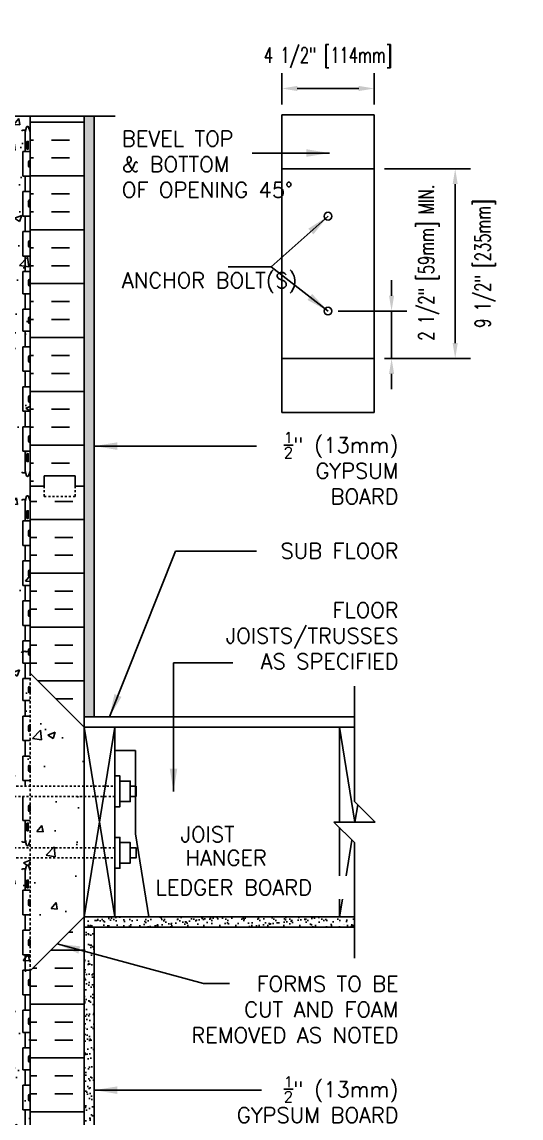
# Model space of a CAD drawing. Header units: inches. Extents: x 34 to 92.5, y -25.1 to 58.3.
# Drawn here: x 68.2 to 92.5, y 4.8 to 58.3 of the extents above; entities that cross this region are included whole.
import ezdxf
from ezdxf.enums import TextEntityAlignment as Align

# ---------------------------------------------------------------- set-up
doc = ezdxf.new("R2010")
doc.units = ezdxf.units.IN
doc.header["$LTSCALE"] = 0.5
doc.header["$MEASUREMENT"] = 0
doc.linetypes.add('DASHED2', pattern=[0.375, 0.25, -0.125])
doc.linetypes.add('HIDDEN2', pattern=[0.1875, 0.125, -0.0625])
for name, color, linetype in [('HATCH', 12, 'Continuous'), ('LINE15', 9, 'Continuous'), ('LINE18', 9, 'Continuous'), ('line25', 2, 'Continuous'), ('LINE50', 5, 'Continuous'), ('LINE9', 9, 'Continuous'), ('TEXT', 4, 'Continuous'), ('Web_Edge', 9, 'Continuous')]:
    doc.layers.add(name, color=color, linetype=linetype)
doc.styles.add('DIM', font='romans.shx', dxfattribs={"width": 0.7})
doc.styles.add('ROMANS', font='romans.shx', dxfattribs={"height": 1.125})
doc.dimstyles.new('ext_12', dxfattribs={"dimscale": 12, "dimtxt": 0.09375, "dimasz": 0.09375, "dimexe": 0.09375, "dimexo": 0.0625, "dimgap": 0.0625, "dimtad": 1, "dimdec": 1, "dimzin": 3, "dimdsep": 46, "dimlunit": 4, "dimtxsty": 'DIM', "dimcen": 0.09, "dimdle": 0.09375, "dimclrt": 4, "dimadec": 0, "dimazin": 0, "dimtfac": 1, "dimtdec": 1, "dimtmove": 2, "dimatfit": 3, "dimfxl": 0, "dimfrac": 2, "dimtolj": 1, "dimtzin": 0, "dimarcsym": 0})
doc.dimstyles.new('ext_8', dxfattribs={"dimscale": 8, "dimtxt": 0.09375, "dimasz": 0.09375, "dimexe": 0.09375, "dimexo": 0.0625, "dimgap": 0.0625, "dimtad": 1, "dimdec": 1, "dimzin": 3, "dimdsep": 46, "dimlunit": 4, "dimtxsty": 'DIM', "dimcen": 0.09, "dimdle": 0.09375, "dimclrt": 4, "dimadec": 0, "dimazin": 0, "dimtfac": 1, "dimtdec": 1, "dimtmove": 2, "dimatfit": 3, "dimfxl": 0, "dimfrac": 2, "dimtolj": 1, "dimtzin": 0, "dimarcsym": 0})
pattern_1 = [(0, (48.7951, -13.2255), (0, 2.625), []), (0, (48.7951, -12.3505), (0, 2.625), [0.875, -0.875]), (0, (48.7951, -11.4755), (0, 2.625), [0.875, -0.875])]
pattern_2 = [(37.5, (6, 0), (-0.0157483, 0.481706), [0, -0.38, 0, -0.425, 0, -0.40625]), (7.5, (6, 0), (0.442444, 0.7055365), [0, -0.205, 0, -0.3425, 0, -0.13125]), (327.5, (5.6925, 0), (0.7785355, 0.0014148), [0, -0.125, 0, -0.45, 0, -0.5875]), (317.5, (5.6925, 0), (0.7515317, 0.219419), [0, -0.0625, 0, -0.295, 0, -0.3375])]

# ---------------------------------------------------------------- blocks, each defined once
blk = doc.blocks.new('*D1')
at = {"layer": 'Defpoints', "color": 0}
for p in [(83.104, 44.18), (86.199, 44.18), (85.354, 41.868)]:
    blk.add_point(p, dxfattribs=at)
at = {"layer": 'TEXT', "color": 0, "lineweight": -2}
for p, q in [((86.199, 44.93), (86.199, 45.68)), ((83.604, 44.18), (86.949, 44.18)), ((86.199, 41.868), (86.199, 44.18)), ((85.854, 41.868), (86.949, 41.868)), ((86.199, 41.118), (86.199, 40.368))]:
    blk.add_line(p, q, dxfattribs=at)
at = {"layer": 'TEXT', "color": 0}
for points in [[(86.074, 44.93), (86.324, 44.93), (86.199, 44.18)], [(86.074, 41.118), (86.324, 41.118), (86.199, 41.868)]]:
    blk.add_solid(points, dxfattribs=at)
at = {"layer": 'TEXT', "color": 4, "insert": (88.013, 46.538), "char_height": 0.75, "attachment_point": 5, "rotation": 90, "style": 'DIM'}
blk.add_mtext('\\A1;2 1/2" [59mm] MIN.', dxfattribs=at)
blk = doc.blocks.new('*D2')
at = {"layer": 'Defpoints', "color": 0}
for p in [(85.354, 51.118), (85.354, 41.868), (89.298, 41.868)]:
    blk.add_point(p, dxfattribs=at)
at = {"layer": 'TEXT', "color": 0, "lineweight": -2}
for p, q in [((85.854, 51.118), (90.048, 51.118)), ((89.298, 50.368), (89.298, 42.618)), ((85.854, 41.868), (90.048, 41.868))]:
    blk.add_line(p, q, dxfattribs=at)
at = {"layer": 'TEXT', "color": 0}
for points in [[(89.173, 50.368), (89.423, 50.368), (89.298, 51.118)], [(89.173, 42.618), (89.423, 42.618), (89.298, 41.868)]]:
    blk.add_solid(points, dxfattribs=at)
at = {"layer": 'TEXT', "color": 4, "insert": (90.761, 46.493), "char_height": 0.75, "attachment_point": 5, "rotation": 90, "style": 'DIM'}
blk.add_mtext('\\A1;9 1/2" [235mm]', dxfattribs=at)
blk = doc.blocks.new('*D3')
at = {"layer": 'Defpoints', "color": 0}
for p in [(80.854, 55.028), (80.854, 53.743), (85.354, 53.743)]:
    blk.add_point(p, dxfattribs=at)
at = {"layer": 'TEXT', "color": 0, "lineweight": -2}
for p, q in [((80.854, 54.243), (80.854, 55.778)), ((85.354, 54.243), (85.354, 55.778)), ((84.604, 55.028), (81.604, 55.028))]:
    blk.add_line(p, q, dxfattribs=at)
at = {"layer": 'TEXT', "color": 0}
for points in [[(81.604, 55.153), (81.604, 54.903), (80.854, 55.028)], [(84.604, 55.153), (84.604, 54.903), (85.354, 55.028)]]:
    blk.add_solid(points, dxfattribs=at)
at = {"layer": 'TEXT', "color": 4, "insert": (83.104, 56.528), "char_height": 0.75, "attachment_point": 5, "style": 'DIM'}
blk.add_mtext('\\A1;4 1/2" [114mm]', dxfattribs=at)

msp = doc.modelspace()

# ---------------------------------------------------------------- hatches: boundary and pattern name
at = {"layer": 'HATCH'}
h = msp.add_hatch(dxfattribs=at)
h.set_pattern_fill('AR-CONC', color=256, scale=0.5, style=0)
edge = h.paths.add_edge_path()
edge.add_line((68.597, 53.674), (61.847, 53.674))
edge.add_line((61.847, 53.674), (60.847, 52.674))
edge.add_line((60.847, 52.674), (60.847, 53.674))
edge.add_line((60.847, 53.674), (60.847, 54.674))
edge.add_line((60.847, 54.674), (59.847, 53.674))
edge.add_line((59.847, 53.674), (56.597, 53.674))
edge.add_line((56.597, 53.674), (56.597, 35.649))
edge.add_line((56.597, 35.649), (56.597, 27.515))
edge.add_spline(control_points=[(56.597, 27.515), (56.722, 27.45), (56.92, 27.349), (57.176, 27.636), (57.529, 27.341), (57.896, 27.613), (58.15, 27.341), (58.409, 27.535), (58.657, 27.324), (58.855, 27.464), (59.038, 27.48), (59.126, 27.357), (59.265, 27.32), (59.368, 27.444), (59.496, 27.493), (59.613, 27.529), (59.675, 27.505), (59.709, 27.462), (59.725, 27.407), (59.796, 27.381), (59.892, 27.357), (60.042, 27.349), (60.165, 27.424), (60.273, 27.432), (60.342, 27.444), (60.424, 27.428), (60.519, 27.382), (60.604, 27.344), (60.696, 27.338), (60.73, 27.429), (60.833, 27.446), (60.9, 27.507), (60.98, 27.499), (61.07, 27.502), (61.173, 27.498), (61.255, 27.46), (61.372, 27.397), (61.537, 27.383), (61.689, 27.451), (61.822, 27.526), (61.959, 27.544), (62.083, 27.551), (62.173, 27.523), (62.225, 27.437), (62.332, 27.369), (62.459, 27.346), (62.554, 27.322), (62.597, 27.311)], knot_values=[0, 0, 0, 0, 0.36882, 0.580962, 0.956064, 1.413946, 1.635694, 1.852394, 2.204033, 2.360582, 2.542219, 2.677797, 2.79395, 2.907785, 3.117226, 3.20968, 3.262351, 3.303115, 3.370216, 3.421138, 3.515057, 3.674522, 3.85319, 3.927977, 3.999794, 4.060692, 4.173001, 4.317056, 4.339836, 4.436406, 4.53825, 4.640095, 4.685656, 4.773056, 4.912503, 4.988734, 5.039656, 5.313971, 5.43662, 5.538465, 5.77077, 5.839112, 5.911139, 6.039898, 6.121993, 6.287819, 6.418947, 6.418947, 6.418947, 6.418947], degree=3, periodic=0)
edge.add_spline(control_points=[(62.597, 27.311), (62.639, 27.322), (62.735, 27.346), (62.861, 27.369), (62.968, 27.437), (63.02, 27.523), (63.11, 27.551), (63.234, 27.544), (63.371, 27.526), (63.504, 27.451), (63.657, 27.383), (63.821, 27.397), (63.939, 27.46), (64.02, 27.498), (64.123, 27.502), (64.213, 27.499), (64.293, 27.507), (64.36, 27.446), (64.463, 27.429), (64.497, 27.338), (64.556, 27.342), (64.58, 27.347), (64.597, 27.352)], knot_values=[4.266465, 4.266465, 4.266465, 4.266465, 4.397593, 4.563419, 4.645513, 4.774272, 4.846299, 4.914642, 5.146946, 5.248791, 5.371441, 5.645755, 5.696677, 5.772908, 5.912356, 5.999755, 6.045317, 6.147161, 6.249006, 6.345575, 6.368356, 6.418947, 6.418947, 6.418947, 6.418947], degree=3, periodic=0)
edge.add_spline(control_points=[(64.597, 27.352), (64.613, 27.347), (64.637, 27.342), (64.696, 27.338), (64.73, 27.429), (64.833, 27.446), (64.9, 27.507), (64.98, 27.499), (65.07, 27.502), (65.173, 27.498), (65.255, 27.46), (65.372, 27.397), (65.537, 27.383), (65.689, 27.451), (65.822, 27.526), (65.959, 27.544), (66.083, 27.551), (66.173, 27.523), (66.225, 27.437), (66.332, 27.369), (66.459, 27.346), (66.554, 27.322), (66.597, 27.311)], knot_values=[4.266465, 4.266465, 4.266465, 4.266465, 4.317056, 4.339836, 4.436406, 4.53825, 4.640095, 4.685656, 4.773056, 4.912503, 4.988734, 5.039656, 5.313971, 5.43662, 5.538465, 5.77077, 5.839112, 5.911139, 6.039898, 6.121993, 6.287819, 6.418947, 6.418947, 6.418947, 6.418947], degree=3, periodic=0)
edge.add_spline(control_points=[(66.597, 27.311), (66.639, 27.322), (66.735, 27.346), (66.861, 27.369), (66.968, 27.437), (67.02, 27.523), (67.11, 27.551), (67.234, 27.544), (67.371, 27.526), (67.504, 27.451), (67.657, 27.383), (67.821, 27.397), (67.939, 27.46), (68.02, 27.498), (68.123, 27.502), (68.213, 27.499), (68.293, 27.507), (68.36, 27.446), (68.463, 27.429), (68.497, 27.338), (68.556, 27.342), (68.58, 27.347), (68.597, 27.352)], knot_values=[4.266465, 4.266465, 4.266465, 4.266465, 4.397593, 4.563419, 4.645513, 4.774272, 4.846299, 4.914642, 5.146946, 5.248791, 5.371441, 5.645755, 5.696677, 5.772908, 5.912356, 5.999755, 6.045317, 6.147161, 6.249006, 6.345575, 6.368356, 6.418947, 6.418947, 6.418947, 6.418947], degree=3, periodic=0)
edge.add_line((68.597, 27.352), (68.597, 35.649))
edge.add_line((68.597, 35.649), (68.597, 53.674))
h = msp.add_hatch(dxfattribs=at)
h.set_pattern_fill('INSUL', color=256, scale=7, style=0)
h.set_pattern_definition([(180, (2994.758, -361.3603), (0, 2.625), []), (180, (2994.758, -360.4853), (0, 2.625), [0.875, -0.875]), (180, (2994.758, -359.6103), (0, 2.625), [0.875, -0.875])])
h.paths.add_polyline_path([(71.222, 35.649), (70.784, 35.649), (70.784, 36.149), (69.284, 36.149), (69.284, 35.649), (68.597, 35.649), (68.597, 53.649), (69.284, 53.649), (69.284, 54.149), (70.784, 54.149), (70.784, 53.649), (71.222, 53.649)])
h = msp.add_hatch(dxfattribs=at)
h.set_pattern_fill('AR-SAND', color=256, scale=0.25, style=0)
h.set_pattern_definition(pattern_2)
h.paths.add_polyline_path([(71.722, 53.649), (71.222, 53.649), (71.222, 35.649), (71.209, 24.399), (71.722, 24.399)])
h = msp.add_hatch(dxfattribs=at)
h.set_pattern_fill('INSUL', color=256, scale=7, style=0)
h.set_pattern_definition(pattern_1)
h.paths.add_polyline_path([(68.597, 26.524), (71.222, 23.899), (71.222, 35.649), (70.784, 35.649), (70.784, 35.149), (69.284, 35.149), (69.284, 35.649), (68.597, 35.649)])
h = msp.add_hatch(dxfattribs=at)
h.set_pattern_fill('AR-CONC', color=256, scale=0.5, style=0)
edge = h.paths.add_edge_path()
edge.add_line((68.597, 20.524), (67.222, 20.524))
edge.add_arc((67.222, 21.024), 0.5, 180, 270, ccw=False)
edge.add_line((66.722, 21.024), (66.722, 22.524))
edge.add_line((66.722, 22.524), (67.222, 22.524))
edge.add_line((67.222, 22.524), (67.222, 21.124))
edge.add_arc((67.322, 21.124), 0.1, 180, 270)
edge.add_line((67.322, 21.024), (68.597, 21.024))
edge.add_line((68.597, 21.024), (68.597, 26.524))
edge.add_line((68.597, 26.524), (68.597, 27.352))
edge.add_spline(control_points=[(68.597, 27.352), (68.58, 27.347), (68.556, 27.342), (68.497, 27.338), (68.463, 27.429), (68.36, 27.446), (68.293, 27.507), (68.213, 27.499), (68.123, 27.502), (68.02, 27.498), (67.939, 27.46), (67.821, 27.397), (67.657, 27.383), (67.504, 27.451), (67.371, 27.526), (67.234, 27.544), (67.11, 27.551), (67.02, 27.523), (66.968, 27.437), (66.861, 27.369), (66.735, 27.346), (66.639, 27.322), (66.597, 27.311)], knot_values=[4.266465, 4.266465, 4.266465, 4.266465, 4.317056, 4.339836, 4.436406, 4.53825, 4.640095, 4.685656, 4.773056, 4.912503, 4.988734, 5.039656, 5.313971, 5.43662, 5.538465, 5.77077, 5.839112, 5.911139, 6.039898, 6.121993, 6.287819, 6.418947, 6.418947, 6.418947, 6.418947], degree=3, periodic=0)
edge.add_spline(control_points=[(66.597, 27.311), (66.554, 27.322), (66.459, 27.346), (66.332, 27.369), (66.225, 27.437), (66.173, 27.523), (66.083, 27.551), (65.959, 27.544), (65.822, 27.526), (65.689, 27.451), (65.537, 27.383), (65.372, 27.397), (65.255, 27.46), (65.173, 27.498), (65.07, 27.502), (64.98, 27.499), (64.9, 27.507), (64.833, 27.446), (64.73, 27.429), (64.696, 27.338), (64.637, 27.342), (64.613, 27.347), (64.597, 27.352)], knot_values=[4.266465, 4.266465, 4.266465, 4.266465, 4.397593, 4.563419, 4.645513, 4.774272, 4.846299, 4.914642, 5.146946, 5.248791, 5.371441, 5.645755, 5.696677, 5.772908, 5.912356, 5.999755, 6.045317, 6.147161, 6.249006, 6.345575, 6.368356, 6.418947, 6.418947, 6.418947, 6.418947], degree=3, periodic=0)
edge.add_spline(control_points=[(64.597, 27.352), (64.58, 27.347), (64.556, 27.342), (64.497, 27.338), (64.463, 27.429), (64.36, 27.446), (64.293, 27.507), (64.213, 27.499), (64.123, 27.502), (64.02, 27.498), (63.939, 27.46), (63.821, 27.397), (63.657, 27.383), (63.504, 27.451), (63.371, 27.526), (63.234, 27.544), (63.11, 27.551), (63.02, 27.523), (62.968, 27.437), (62.861, 27.369), (62.735, 27.346), (62.639, 27.322), (62.597, 27.311)], knot_values=[4.266465, 4.266465, 4.266465, 4.266465, 4.317056, 4.339836, 4.436406, 4.53825, 4.640095, 4.685656, 4.773056, 4.912503, 4.988734, 5.039656, 5.313971, 5.43662, 5.538465, 5.77077, 5.839112, 5.911139, 6.039898, 6.121993, 6.287819, 6.418947, 6.418947, 6.418947, 6.418947], degree=3, periodic=0)
edge.add_spline(control_points=[(62.597, 27.311), (62.554, 27.322), (62.459, 27.346), (62.332, 27.369), (62.225, 27.437), (62.173, 27.523), (62.083, 27.551), (61.959, 27.544), (61.822, 27.526), (61.689, 27.451), (61.537, 27.383), (61.372, 27.397), (61.255, 27.46), (61.173, 27.498), (61.07, 27.502), (60.98, 27.499), (60.9, 27.507), (60.833, 27.446), (60.73, 27.429), (60.696, 27.338), (60.604, 27.344), (60.519, 27.382), (60.424, 27.428), (60.342, 27.444), (60.273, 27.432), (60.165, 27.424), (60.042, 27.349), (59.892, 27.357), (59.796, 27.381), (59.725, 27.407), (59.709, 27.462), (59.675, 27.505), (59.613, 27.529), (59.496, 27.493), (59.368, 27.444), (59.265, 27.32), (59.126, 27.357), (59.038, 27.48), (58.855, 27.464), (58.657, 27.324), (58.409, 27.535), (58.15, 27.341), (57.896, 27.613), (57.529, 27.341), (57.176, 27.636), (56.92, 27.349), (56.722, 27.45), (56.597, 27.515)], knot_values=[0, 0, 0, 0, 0.131128, 0.296954, 0.379048, 0.507807, 0.579834, 0.648177, 0.880481, 0.982326, 1.104976, 1.37929, 1.430213, 1.506443, 1.645891, 1.73329, 1.778852, 1.880696, 1.982541, 2.07911, 2.101891, 2.245945, 2.358255, 2.419152, 2.490969, 2.565757, 2.744424, 2.90389, 2.997808, 3.04873, 3.115832, 3.156596, 3.209267, 3.30172, 3.511162, 3.624997, 3.741149, 3.876727, 4.058364, 4.214913, 4.566553, 4.783253, 5.005001, 5.462882, 5.837985, 6.050127, 6.418947, 6.418947, 6.418947, 6.418947], degree=3, periodic=0)
edge.add_line((56.597, 27.515), (56.597, 17.649))
edge.add_line((56.597, 17.649), (56.597, 2.899))
edge.add_line((56.597, 2.899), (56.597, -0.351))
edge.add_line((56.597, -0.351), (61.448, -0.351))
edge.add_line((61.448, -0.351), (62.448, 0.649))
edge.add_line((62.448, 0.649), (62.448, -0.351))
edge.add_line((62.448, -0.351), (62.448, -1.351))
edge.add_line((62.448, -1.351), (63.448, -0.351))
edge.add_line((63.448, -0.351), (68.597, -0.351))
edge.add_line((68.597, -0.351), (68.597, 12.024))
edge.add_line((68.597, 12.024), (68.597, 17.524))
edge.add_line((68.597, 17.524), (67.322, 17.524))
edge.add_arc((67.322, 17.424), 0.1, 90, 180)
edge.add_line((67.222, 17.424), (67.222, 16.024))
edge.add_line((67.222, 16.024), (66.722, 16.024))
edge.add_line((66.722, 16.024), (66.722, 17.524))
edge.add_arc((67.222, 17.524), 0.5, 90, 180, ccw=False)
edge.add_line((67.222, 18.024), (68.597, 18.024))
edge.add_line((68.597, 18.024), (68.597, 20.524))
h = msp.add_hatch(dxfattribs=at)
h.set_pattern_fill('AR-CONC', color=256, scale=0.5, style=0)
h.set_pattern_definition([(50, (-64.8275, -135.99), (3.5863, -0.31376), [0.375, -4.125]), (355, (-64.8275, -135.99), (-0.693757, 3.76096), [0.3, -3.3]), (100.4514, (-64.5287, -136.016), (2.892547, 3.4472), [0.3187, -3.50571]), (46.1842, (-64.8275, -134.99), (5.336205, -0.827595), [0.5625, -6.1875]), (96.6356, (-64.383, -135.059), (4.67331, 4.87059), [0.47805, -5.25856]), (351.1842, (-64.8275, -134.99), (4.67331, 4.8706), [0.45, -4.95]), (21, (-64.3275, -135.24), (2.984535, -2.013094), [0.375, -4.125]), (326, (-64.3275, -135.24), (1.216577, 3.62575), [0.3, -3.3]), (71.4514, (-64.0788, -135.4077), (4.201113, 1.61265), [0.3187, -3.50571]), (37.5, (-64.8275, -135.99), (0.060799, 1.664469), [0, -3.26, 0, -3.35, 0, -3.3125]), (7.5, (-64.8275, -135.99), (1.315348, 1.972059), [0, -1.91, 0, -3.185, 0, -1.2625]), (327.5, (-65.9425, -135.99), (2.669112, -0.112774), [0, -1.25, 0, -3.9, 0, -5.175]), (317.5, (-66.4425, -135.99), (2.91593, 0.500525), [0, -1.625, 0, -2.59, 0, -3.675])])
h.paths.add_polyline_path([(71.222, 21.337), (68.597, 21.337), (68.597, 17.212), (71.222, 17.212)])
h.paths.add_polyline_path([(71.222, 15.774), (71.222, 16.712), (68.597, 16.712), (68.597, 13.149)])
h.paths.add_polyline_path([(68.597, 25.399), (68.597, 21.837), (71.222, 21.837), (71.222, 22.774)])
h = msp.add_hatch(dxfattribs=at)
h.set_pattern_fill('INSUL', color=256, scale=7, style=0)
h.set_pattern_definition(pattern_1)
h.paths.add_polyline_path([(71.222, 14.649), (68.597, 12.024), (68.597, -0.351), (71.222, -0.351)])
h = msp.add_hatch(dxfattribs=at)
h.set_pattern_fill('AR-SAND', color=256, scale=0.25, style=0)
h.set_pattern_definition(pattern_2)
h.paths.add_polyline_path([(71.222, 14.649), (71.222, 14.149), (84.395, 14.149), (84.395, 14.649)])
h = msp.add_hatch(dxfattribs=at)
h.set_pattern_fill('AR-SAND', color=256, scale=0.25, style=0)
h.set_pattern_definition(pattern_2)
h.paths.add_polyline_path([(71.722, 13.838), (71.628, 14.149), (71.222, 14.149), (71.222, -0.351), (71.722, -0.351)])

# ---------------------------------------------------------------- linework, layer by layer
for p, q in [((72.722, 14.649), (71.222, 23.899)), ((72.722, 23.899), (71.222, 14.649)), ((84.412, 19.274), (83.662, 23.899)), ((84.55, 20.12), (84.412, 19.274)), ((84.271, 18.399), (83.987, 16.648)), ((83.804, 15.523), (83.662, 14.649)), ((83.668, 14.402), (83.668, 14.402)), ((83.879, 14.267), (83.879, 14.267)), ((83.883, 14.3), (83.883, 14.3))]:
    msp.add_line(p, q, dxfattribs=at)
msp.add_lwpolyline([(68.175, 27.529, -0.520567), (68.275, 27.571, -0.520567), (68.406, 27.571, -0.520567), (68.495, 27.571, -0.759433), (68.597, 27.529)], format="xyb", dxfattribs=at)
at = {"layer": 'LINE15', "linetype": 'HIDDEN2'}
for points in [[(72.722, 20.524), (67.222, 20.524, -0.414214), (66.722, 21.024), (66.722, 22.524), (67.222, 22.524), (67.222, 21.124, 0.414214), (67.322, 21.024), (72.722, 21.024)], [(72.722, 18.024), (67.222, 18.024, 0.414214), (66.722, 17.524), (66.722, 16.024), (67.222, 16.024), (67.222, 17.424, -0.414214), (67.322, 17.524), (72.722, 17.524)]]:
    msp.add_lwpolyline(points, format="xyb", dxfattribs=at)
at = {"layer": 'LINE18'}
for points in [[(72.722, 20.024), (72.972, 20.024), (72.972, 21.524), (72.722, 21.524)], [(72.972, 20.274), (73.472, 20.274), (73.472, 21.274), (72.972, 21.274)], [(72.722, 18.524), (72.972, 18.524), (72.972, 17.024), (72.722, 17.024)], [(72.972, 18.274), (73.472, 18.274), (73.472, 17.274), (72.972, 17.274)]]:
    msp.add_lwpolyline(points, close=True, dxfattribs=at)
for points in [[(73.472, 20.524), (73.752, 20.524), (73.752, 21.024), (73.472, 21.024)], [(73.472, 18.024), (73.752, 18.024), (73.752, 17.524), (73.472, 17.524)]]:
    msp.add_lwpolyline(points, dxfattribs=at)
at = {"layer": 'line25'}
for p, q in [((68.597, 35.649), (68.597, 53.649)), ((68.597, 51.954), (68.232, 51.954)), ((68.232, 50.754), (68.232, 51.954)), ((68.517, 51.244), (68.517, 51.464)), ((68.557, 51.504), (68.557, 51.504)), ((68.597, 51.244), (68.597, 51.464)), ((68.597, 51.409), (68.597, 51.409)), ((68.597, 51.299), (68.597, 51.299)), ((68.597, 50.754), (68.232, 50.754)), ((68.557, 51.204), (68.557, 51.204)), ((68.597, 50.004), (68.232, 50.004)), ((68.232, 48.804), (68.232, 50.004)), ((68.517, 49.294), (68.517, 49.514)), ((68.557, 49.554), (68.557, 49.554)), ((68.557, 49.254), (68.557, 49.254)), ((68.597, 49.294), (68.597, 49.514)), ((68.597, 49.459), (68.597, 49.459)), ((68.597, 49.349), (68.597, 49.349)), ((68.597, 48.804), (68.232, 48.804)), ((68.597, 48.054), (68.232, 48.054)), ((68.232, 46.854), (68.232, 48.054)), ((68.517, 47.344), (68.517, 47.564)), ((68.557, 47.604), (68.557, 47.604)), ((68.597, 47.344), (68.597, 47.564)), ((68.557, 47.304), (68.557, 47.304)), ((68.597, 47.509), (68.597, 47.509)), ((68.597, 47.399), (68.597, 47.399)), ((68.597, 46.854), (68.232, 46.854)), ((68.597, 46.104), (68.232, 46.104)), ((68.232, 46.104), (68.232, 45.024)), ((68.517, 45.674), (68.517, 45.454)), ((68.557, 45.714), (68.557, 45.714)), ((68.557, 45.414), (68.557, 45.414)), ((68.597, 45.674), (68.597, 45.454)), ((68.597, 45.619), (68.597, 45.619)), ((68.597, 45.509), (68.597, 45.509)), ((68.597, 45.024), (68.232, 45.024)), ((68.597, 44.274), (68.232, 44.274)), ((68.232, 43.194), (68.232, 44.274)), ((68.517, 43.624), (68.517, 43.844)), ((68.557, 43.884), (68.557, 43.884)), ((68.597, 43.624), (68.597, 43.844)), ((68.557, 43.584), (68.557, 43.584)), ((68.597, 43.789), (68.597, 43.789)), ((68.597, 43.679), (68.597, 43.679)), ((68.597, 43.194), (68.232, 43.194)), ((68.597, 42.444), (68.232, 42.444)), ((68.232, 42.444), (68.232, 41.244)), ((68.517, 41.954), (68.517, 41.734)), ((68.557, 41.994), (68.557, 41.994)), ((68.557, 41.694), (68.557, 41.694)), ((68.597, 41.954), (68.597, 41.734)), ((68.597, 41.899), (68.597, 41.899)), ((68.597, 41.789), (68.597, 41.789)), ((68.597, 41.244), (68.232, 41.244)), ((68.597, 40.494), (68.232, 40.494)), ((68.232, 40.494), (68.232, 39.294)), ((68.517, 40.004), (68.517, 39.784)), ((68.557, 39.744), (68.557, 39.744)), ((68.597, 40.004), (68.597, 39.784)), ((68.597, 39.949), (68.597, 39.949)), ((68.597, 39.839), (68.597, 39.839)), ((68.597, 39.294), (68.232, 39.294)), ((68.597, 38.544), (68.232, 38.544)), ((68.232, 38.544), (68.232, 37.344)), ((68.517, 38.054), (68.517, 37.834)), ((68.557, 38.094), (68.557, 38.094)), ((68.597, 38.054), (68.597, 37.834)), ((68.597, 37.999), (68.597, 37.999)), ((68.557, 37.794), (68.557, 37.794)), ((68.597, 37.889), (68.597, 37.889)), ((68.597, 37.344), (68.232, 37.344)), ((68.597, 26.524), (68.597, 35.649)), ((68.597, 33.954), (68.232, 33.954)), ((68.232, 32.754), (68.232, 33.954)), ((68.517, 33.244), (68.517, 33.464)), ((68.557, 33.504), (68.557, 33.504)), ((68.557, 33.204), (68.557, 33.204)), ((68.597, 33.244), (68.597, 33.464)), ((68.597, 33.409), (68.597, 33.409)), ((68.597, 33.299), (68.597, 33.299)), ((68.597, 32.754), (68.232, 32.754)), ((68.597, 32.004), (68.232, 32.004)), ((68.232, 30.804), (68.232, 32.004)), ((68.557, 31.554), (68.557, 31.554)), ((68.517, 31.294), (68.517, 31.514)), ((68.557, 31.254), (68.557, 31.254)), ((68.597, 31.294), (68.597, 31.514)), ((68.597, 31.459), (68.597, 31.459)), ((68.597, 31.349), (68.597, 31.349)), ((68.597, 30.804), (68.232, 30.804)), ((68.597, 30.054), (68.232, 30.054)), ((68.232, 28.854), (68.232, 30.054)), ((68.517, 29.344), (68.517, 29.564)), ((68.557, 29.604), (68.557, 29.604)), ((68.597, 29.344), (68.597, 29.564)), ((68.597, 29.509), (68.597, 29.509)), ((68.597, 29.399), (68.597, 29.399)), ((68.597, 28.854), (68.232, 28.854)), ((68.557, 29.304), (68.557, 29.304)), ((68.597, 28.104), (68.232, 28.104)), ((68.232, 28.104), (68.232, 27.024)), ((68.517, 27.674), (68.517, 27.454)), ((68.557, 27.714), (68.557, 27.714)), ((68.557, 27.414), (68.557, 27.414)), ((68.597, 27.674), (68.597, 27.454)), ((68.597, 27.619), (68.597, 27.619)), ((68.597, 27.509), (68.597, 27.509)), ((68.597, 27.024), (68.232, 27.024)), ((68.597, 26.274), (68.232, 26.274)), ((68.232, 25.194), (68.232, 26.274)), ((71.222, 23.899), (68.597, 26.524)), ((68.517, 25.624), (68.517, 25.844)), ((68.557, 25.884), (68.557, 25.884)), ((68.597, 25.624), (68.597, 25.844)), ((68.597, 25.789), (68.597, 25.789)), ((68.597, 25.679), (68.597, 25.679)), ((68.597, 25.194), (68.232, 25.194)), ((68.557, 25.584), (68.557, 25.584)), ((68.597, 24.444), (68.232, 24.444)), ((68.232, 24.444), (68.232, 23.244)), ((68.517, 23.954), (68.517, 23.734)), ((68.557, 23.994), (68.557, 23.994)), ((68.557, 23.694), (68.557, 23.694)), ((68.597, 23.954), (68.597, 23.734)), ((68.597, 23.899), (68.597, 23.899)), ((68.597, 23.789), (68.597, 23.789)), ((71.222, 23.899), (71.222, 14.649)), ((71.222, 23.899), (84.395, 23.899)), ((72.722, 23.899), (72.722, 14.649)), ((83.662, 23.899), (83.662, 19.274)), ((68.597, 23.244), (68.232, 23.244)), ((68.597, 22.494), (68.232, 22.494)), ((68.232, 22.494), (68.232, 21.294)), ((68.517, 22.004), (68.517, 21.784)), ((68.597, 22.004), (68.597, 21.784)), ((68.597, 21.949), (68.597, 21.949)), ((68.557, 21.744), (68.557, 21.744)), ((68.597, 21.839), (68.597, 21.839)), ((68.597, 21.294), (68.232, 21.294)), ((68.232, 20.524), (68.232, 19.344)), ((68.517, 20.054), (68.517, 19.834)), ((68.557, 20.094), (68.557, 20.094)), ((68.557, 19.794), (68.557, 19.794)), ((68.597, 20.054), (68.597, 19.834)), ((68.597, 19.999), (68.597, 19.999)), ((68.597, 19.889), (68.597, 19.889)), ((68.597, 19.344), (68.232, 19.344)), ((83.662, 19.007), (83.662, 16.648)), ((68.597, 15.954), (68.232, 15.954)), ((68.232, 14.754), (68.232, 15.954)), ((68.557, 15.504), (68.557, 15.504)), ((83.662, 15.523), (83.662, 14.649)), ((68.517, 15.244), (68.517, 15.464)), ((68.557, 15.204), (68.557, 15.204)), ((68.597, 15.244), (68.597, 15.464)), ((68.597, 15.409), (68.597, 15.409)), ((68.597, 15.299), (68.597, 15.299)), ((68.597, 14.754), (68.232, 14.754)), ((71.222, 14.649), (68.597, 12.024)), ((71.222, 14.649), (84.395, 14.649)), ((68.597, 14.004), (68.232, 14.004)), ((68.232, 12.804), (68.232, 14.004)), ((68.517, 13.294), (68.517, 13.514)), ((68.557, 13.554), (68.557, 13.554)), ((68.597, 13.294), (68.597, 13.514)), ((68.597, 13.459), (68.597, 13.459)), ((68.557, 13.254), (68.557, 13.254)), ((68.597, 13.349), (68.597, 13.349)), ((68.597, 12.804), (68.232, 12.804)), ((68.597, 12.054), (68.232, 12.054)), ((68.232, 10.854), (68.232, 12.054)), ((68.597, -0.351), (68.597, 12.024)), ((68.517, 11.344), (68.517, 11.564)), ((68.557, 11.604), (68.557, 11.604)), ((68.557, 11.304), (68.557, 11.304)), ((68.597, 11.344), (68.597, 11.564)), ((68.597, 11.509), (68.597, 11.509)), ((68.597, 11.399), (68.597, 11.399)), ((68.597, 10.854), (68.232, 10.854)), ((68.597, 10.104), (68.232, 10.104)), ((68.232, 10.104), (68.232, 9.024)), ((68.517, 9.674), (68.517, 9.454)), ((68.557, 9.714), (68.557, 9.714)), ((68.597, 9.674), (68.597, 9.454)), ((68.597, 9.619), (68.597, 9.619)), ((68.557, 9.414), (68.557, 9.414)), ((68.597, 9.509), (68.597, 9.509)), ((68.597, 9.024), (68.232, 9.024)), ((68.597, 8.274), (68.232, 8.274)), ((68.232, 7.194), (68.232, 8.274)), ((68.517, 7.624), (68.517, 7.844)), ((68.557, 7.884), (68.557, 7.884)), ((68.557, 7.584), (68.557, 7.584)), ((68.597, 7.624), (68.597, 7.844)), ((68.597, 7.789), (68.597, 7.789)), ((68.597, 7.679), (68.597, 7.679)), ((68.597, 7.194), (68.232, 7.194)), ((68.597, 6.444), (68.232, 6.444)), ((68.232, 6.444), (68.232, 5.244)), ((68.517, 5.954), (68.517, 5.734)), ((68.557, 5.994), (68.557, 5.994)), ((68.597, 5.954), (68.597, 5.734)), ((68.597, 5.899), (68.597, 5.899)), ((68.557, 5.694), (68.557, 5.694)), ((68.597, 5.789), (68.597, 5.789)), ((68.597, 5.244), (68.232, 5.244))]:
    msp.add_line(p, q, dxfattribs=at)
for centre, start, end in [((68.557, 51.464), 90, 180), ((68.557, 51.464), 0, 90), ((68.557, 51.244), 180, 270), ((68.557, 51.244), 270, 0), ((68.557, 49.514), 90, 180), ((68.557, 49.294), 180, 270), ((68.557, 49.514), 0, 90), ((68.557, 49.294), 270, 0), ((68.557, 47.564), 90, 180), ((68.557, 47.564), 0, 90), ((68.557, 47.344), 180, 270), ((68.557, 47.344), 270, 0), ((68.557, 45.674), 90, 180), ((68.557, 45.454), 180, 270), ((68.557, 45.674), 360, 90), ((68.557, 45.454), 270, 0), ((68.557, 43.844), 90, 180), ((68.557, 43.844), 0, 90), ((68.557, 43.624), 180, 270), ((68.557, 43.624), 270, 0), ((68.557, 41.954), 90, 180), ((68.557, 41.734), 180, 270), ((68.557, 41.954), 360, 90), ((68.557, 41.734), 270, 0), ((68.557, 40.004), 90, 180), ((68.557, 39.784), 180, 270), ((68.557, 40.004), 360, 90), ((68.557, 39.784), 270, 0), ((68.557, 38.054), 90, 180), ((68.557, 38.054), 360, 90), ((68.557, 37.834), 180, 270), ((68.557, 37.834), 270, 0), ((68.557, 33.464), 90, 180), ((68.557, 33.244), 180, 270), ((68.557, 33.464), 0, 90), ((68.557, 33.244), 270, 0), ((68.557, 31.514), 90, 180), ((68.557, 31.514), 0, 90), ((68.557, 31.294), 180, 270), ((68.557, 31.294), 270, 0), ((68.557, 29.564), 90, 180), ((68.557, 29.564), 0, 90), ((68.557, 29.344), 180, 270), ((68.557, 29.344), 270, 0), ((68.557, 27.674), 90, 180), ((68.557, 27.454), 180, 270), ((68.557, 27.674), 360, 90), ((68.557, 27.454), 270, 0), ((68.557, 25.844), 90, 180), ((68.557, 25.844), 0, 90), ((68.557, 25.624), 180, 270), ((68.557, 25.624), 270, 0), ((68.557, 23.954), 90, 180), ((68.557, 23.734), 180, 270), ((68.557, 23.954), 360, 90), ((68.557, 23.734), 270, 0), ((68.557, 22.004), 90, 180), ((68.557, 22.004), 360, 90), ((68.557, 21.784), 180, 270), ((68.557, 21.784), 270, 0), ((68.557, 20.054), 90, 180), ((68.557, 19.834), 180, 270), ((68.557, 20.054), 360, 90), ((68.557, 19.834), 270, 0), ((68.557, 15.464), 90, 180), ((68.557, 15.464), 0, 90), ((68.557, 15.244), 180, 270), ((68.557, 15.244), 270, 0), ((68.557, 13.514), 90, 180), ((68.557, 13.514), 0, 90), ((68.557, 13.294), 180, 270), ((68.557, 13.294), 270, 0), ((68.557, 11.564), 90, 180), ((68.557, 11.344), 180, 270), ((68.557, 11.564), 0, 90), ((68.557, 11.344), 270, 0), ((68.557, 9.674), 90, 180), ((68.557, 9.674), 360, 90), ((68.557, 9.454), 180, 270), ((68.557, 9.454), 270, 0), ((68.557, 7.844), 90, 180), ((68.557, 7.624), 180, 270), ((68.557, 7.844), 0, 90), ((68.557, 7.624), 270, 0), ((68.557, 5.954), 90, 180), ((68.557, 5.954), 360, 90), ((68.557, 5.734), 180, 270), ((68.557, 5.734), 270, 0)]:
    msp.add_arc(centre, 0.04, start, end, dxfattribs=at)
at = {"layer": 'LINE50'}
for p, q in [((71.222, 35.649), (71.222, 53.649)), ((71.222, 23.899), (71.222, 35.649)), ((71.222, -0.351), (71.222, 14.649))]:
    msp.add_line(p, q, dxfattribs=at)
for points in [[(71.222, 35.649), (70.784, 35.649), (70.784, 36.149), (69.284, 36.149), (69.284, 35.649), (68.597, 35.649)], [(68.597, 35.649), (69.284, 35.649), (69.284, 36.149), (70.784, 36.149), (70.784, 35.649), (71.222, 35.649)]]:
    msp.add_lwpolyline(points, dxfattribs=at)
at = {"layer": 'LINE9'}
for p, q in [((61.847, 53.674), (72.731, 53.674)), ((71.722, 53.649), (71.722, 24.399)), ((80.854, 53.743), (80.854, 39.243)), ((80.854, 53.743), (85.354, 53.743)), ((85.354, 39.243), (85.354, 53.743)), ((80.854, 51.118), (85.354, 51.118)), ((80.854, 41.868), (85.354, 41.868)), ((80.854, 39.243), (85.354, 39.243)), ((84.395, 20.274), (84.395, 25.899)), ((71.222, 24.399), (84.395, 24.399)), ((72.722, 22.768), (73.722, 22.768)), ((73.722, 22.768), (73.722, 18.708)), ((85.395, 19.274), (84.395, 20.274)), ((85.395, 19.274), (84.395, 20.274)), ((84.395, 19.274), (83.395, 19.274)), ((83.395, 19.274), (84.395, 18.274)), ((83.395, 19.274), (84.395, 18.274)), ((84.395, 19.274), (83.395, 19.274)), ((84.395, 19.274), (85.395, 19.274)), ((84.395, 19.274), (85.395, 19.274)), ((74.38, 14.649), (73.722, 18.708)), ((84.395, 12.649), (84.395, 18.274)), ((71.222, 14.149), (84.395, 14.149)), ((71.722, -0.351), (71.722, 14.149))]:
    msp.add_line(p, q, dxfattribs=at)
at = {"layer": 'LINE9', "linetype": 'DASHED2'}
msp.add_line((68.597, 26.524), (68.597, 12.024), dxfattribs=at)
at = {"layer": 'LINE9', "linetype": 'DASHED2', "ltscale": 0.15}
msp.add_lwpolyline([(70.784, 35.649), (70.784, 35.649), (70.784, 35.149), (69.284, 35.149), (69.284, 35.649), (69.284, 35.649)], dxfattribs=at)
at = {"layer": 'LINE9'}
for centre in [(83.104, 48.805), (83.104, 44.18)]:
    msp.add_circle(centre, 0.188, dxfattribs=at)
at = {"layer": 'TEXT'}
for points in [[(73.722, 18.708, 0, 0.36, 0), (74.802, 18.708, 0, 0, 0), (75.968, 18.708, 0, 0, 0)], [(71.972, 16.103, 0, 0.36, 0), (73.052, 16.103, 0, 0, 0), (74.899, 16.103, 0, 0, 0)]]:
    msp.add_lwpolyline(points, format="xyseb", dxfattribs=at)
at = {"layer": 'Web_Edge'}
for p, q in [((68.373, 53.001), (68.247, 53.001)), ((68.347, 52.921), (68.422, 53.151)), ((68.347, 52.921), (68.347, 51.954)), ((68.597, 52.921), (68.522, 53.151)), ((68.347, 36.378), (68.347, 37.344)), ((68.347, 36.378), (68.422, 36.148)), ((68.597, 36.378), (68.522, 36.148)), ((68.373, 36.298), (68.247, 36.298)), ((68.373, 35.001), (68.247, 35.001)), ((68.347, 34.921), (68.422, 35.151)), ((68.347, 34.921), (68.347, 33.954)), ((68.597, 34.921), (68.522, 35.151)), ((68.347, 18.378), (68.347, 19.344)), ((68.373, 18.298), (68.247, 18.298)), ((68.347, 18.378), (68.422, 18.148)), ((68.597, 18.378), (68.522, 18.148)), ((68.347, 16.921), (68.422, 17.151)), ((68.597, 16.921), (68.522, 17.151)), ((68.373, 17.001), (68.247, 17.001)), ((68.347, 16.921), (68.347, 15.954))]:
    msp.add_line(p, q, dxfattribs=at)
for points in [[(68.347, 51.954), (68.347, 52.771)], [(68.347, 50.004), (68.347, 50.754)], [(68.347, 48.054), (68.347, 48.804)], [(68.347, 46.104), (68.347, 46.854)], [(68.347, 44.649), (68.347, 45.024)], [(68.347, 44.649), (68.347, 44.274)], [(68.347, 43.194), (68.347, 42.444)], [(68.347, 41.244), (68.347, 40.494)], [(68.347, 39.294), (68.347, 38.544)], [(68.347, 37.344), (68.347, 36.528)], [(68.347, 33.954), (68.347, 34.771)], [(68.347, 32.004), (68.347, 32.754)], [(68.347, 30.054), (68.347, 30.804)], [(68.347, 28.104), (68.347, 28.854)], [(68.347, 26.649), (68.347, 27.024)], [(68.347, 26.649), (68.347, 26.274)], [(68.347, 25.194), (68.347, 24.444)], [(68.347, 23.244), (68.347, 22.494)], [(68.347, 21.294), (68.347, 21.024)], [(68.347, 19.344), (68.347, 18.528)], [(68.347, 15.954), (68.347, 16.771)], [(68.347, 14.004), (68.347, 14.754)], [(68.347, 12.054), (68.347, 12.804)], [(68.347, 10.104), (68.347, 10.854)], [(68.347, 8.649), (68.347, 9.024)], [(68.347, 8.649), (68.347, 8.274)], [(68.347, 7.194), (68.347, 6.444)], [(68.347, 5.244), (68.347, 4.494)]]:
    msp.add_lwpolyline(points, dxfattribs=at)
for points in [[(68.437, 52.071), (68.507, 52.071), (68.507, 52.451), (68.437, 52.451)], [(68.437, 37.228), (68.507, 37.228), (68.507, 36.848), (68.437, 36.848)], [(68.437, 34.071), (68.507, 34.071), (68.507, 34.451), (68.437, 34.451)], [(68.437, 19.228), (68.507, 19.228), (68.507, 18.848), (68.437, 18.848)], [(68.437, 16.071), (68.507, 16.071), (68.507, 16.451), (68.437, 16.451)]]:
    msp.add_lwpolyline(points, close=True, dxfattribs=at)
for centre, radius, start, end in [((68.247, 52.951), 0.05, 90, 180), ((68.472, 53.124), 0.0567, 28.0725, 151.9275), ((68.247, 36.348), 0.05, 180, 270), ((68.472, 36.175), 0.0567, 208.0725, 331.9275), ((68.247, 34.951), 0.05, 90, 180), ((68.472, 35.124), 0.0567, 28.0725, 151.9275), ((68.247, 18.348), 0.05, 180, 270), ((68.472, 18.175), 0.0567, 208.0725, 331.9275), ((68.472, 17.124), 0.0567, 28.0725, 151.9275), ((68.247, 16.951), 0.05, 90, 180)]:
    msp.add_arc(centre, radius, start, end, dxfattribs=at)

# ---------------------------------------------------------------- texts
at = {"layer": 'TEXT', "style": 'ROMANS'}
for s, p in [(' JOIST ', (75.406, 18.677)), ('HANGER', (76.168, 17.526)), (' LEDGER BOARD', (74.193, 16.086)), (' LEDGER BOARD', (74.193, 16.086))]:
    msp.add_text(s, height=0.75, dxfattribs=at).set_placement(p, align=Align.MIDDLE_LEFT)
at = {"layer": 'TEXT', "char_height": 0.75, "style": 'ROMANS'}
for s, insert, width, attachment_point in [('BEVEL TOP \\P& BOTTOM \\POF OPENING 45%%D', (73.069, 51.333), 8.65251, 4), ('ANCHOR BOLT(S)', (73.069, 45.553), 8.21011, 4), ('\\A1;{\\H0.7x;\\S1/2;}" (13mm) GYPSUM BOARD', (86.543, 36.521), 7.30932, 6), ('\\A1;{\\H1x;SUB FLOOR}', (86.543, 32.494), 11.43486, 6), ('\\A1;FLOOR JOISTS/TRUSSES \\PAS SPECIFIED', (86.543, 28.358), 11.43486, 6), ('FORMS TO BE \\PCUT AND FOAM REMOVED AS NOTED', (86.543, 10.14), 11.43486, 6), ('\\A1;{\\H0.7x;\\S1/2;}" (13mm) GYPSUM BOARD', (86.543, 5.749), 9.46328, 6)]:
    msp.add_mtext(s, dxfattribs=dict(at, insert=insert, width=width, attachment_point=attachment_point))

# ---------------------------------------------------------------- dimensions: what is measured, and where the dimension line sits
at = {"layer": 'TEXT'}
dim = msp.add_linear_dim(base=(80.854, 55.028), p1=(85.354, 53.743), p2=(80.854, 53.743), dimstyle='ext_8', dxfattribs=at)
dim.commit()
dim.dimension.update_dxf_attribs({"geometry": '*D3', "text_midpoint": (83.104, 56.528), "dimtype": 160})
dim = msp.add_linear_dim(base=(89.298125224, 41.867770451), p1=(85.354365429, 51.117770451), p2=(85.354365429, 41.867770451), angle=90, dimstyle='ext_8', dxfattribs=at)
dim.commit()
dim.dimension.update_dxf_attribs({"geometry": '*D2', "text_midpoint": (90.76128602, 46.492770451), "dimtype": 160})
dim = msp.add_linear_dim(base=(86.199, 44.18), p1=(85.354, 41.868), p2=(83.104, 44.18), angle=90, text='<> MIN.', dimstyle='ext_8', dxfattribs=at)
dim.commit()
dim.dimension.update_dxf_attribs({"geometry": '*D1', "text_midpoint": (88.013, 46.538), "dimtype": 160})

# ---------------------------------------------------------------- leaders
msp.add_leader([(83.178, 51.882), (79.404, 51.882)], dimstyle='ext_12', dxfattribs=at)
for points in [[(83.104, 48.805), (80.331, 46.329), (78.241, 46.329)], [(83.104, 44.18), (80.331, 46.329)], [(71.722, 37.599), (79.614, 37.599)], [(72.459, 24.399), (75.668, 32.477), (79.614, 32.477)], [(75.578, 20.76), (75.578, 27.038), (78.47, 27.038)], [(69.909, 13.337), (77.035, 11.399), (78.307, 11.399)], [(71.722, 6.209), (79.861, 6.209)]]:
    msp.add_leader(points, dimstyle='ext_12', override={"dimgap": 0.0625, "dimtad": 0}, dxfattribs=at)

doc.saveas('drawing.dxf')
